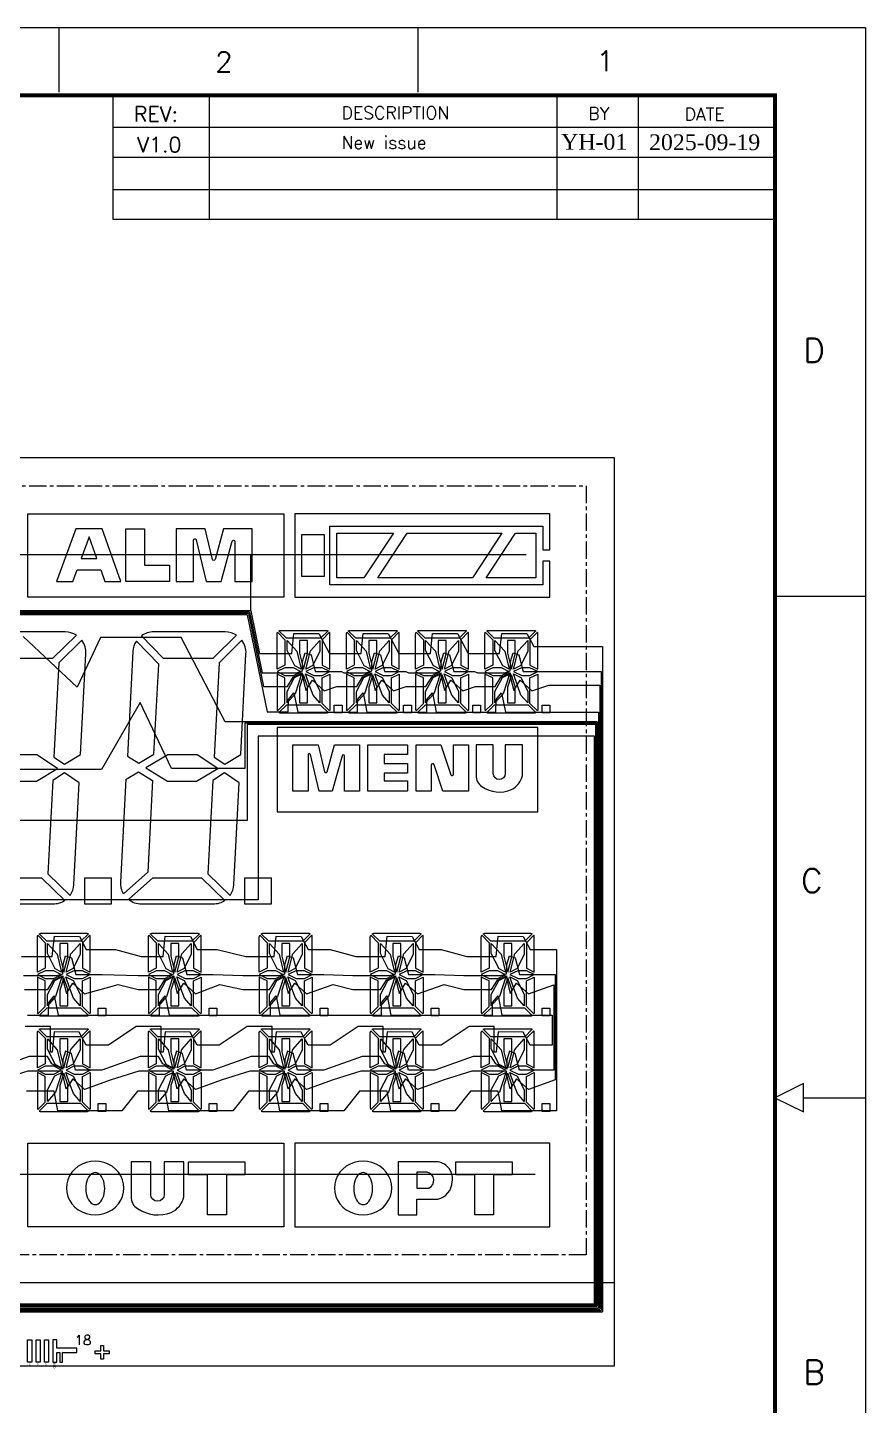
# Model space of a CAD drawing. Extents: x 105 to 1195, y -174 to 82.
# Drawn here: x 899.4 to 959.6, y -119.2 to -20.3 of the extents above; entities that cross this region are included whole.
import ezdxf
from ezdxf.enums import TextEntityAlignment as Align

# ---------------------------------------------------------------- set-up
doc = ezdxf.new("R2010")
doc.units = 0
doc.header["$MEASUREMENT"] = 0
doc.linetypes.add('AUSGEZOGEN', pattern=[0])
doc.linetypes.add('CENTER', pattern=[2, 1.25, -0.25, 0.25, -0.25])
doc.layers.get('0').update_dxf_attribs({"linetype": 'AUSGEZOGEN'})
for name, color, linetype in [('COM', 1, 'Continuous'), ('D', 4, 'Continuous'), ('DIM', 4, 'Continuous')]:
    doc.layers.add(name, color=color, linetype=linetype)
doc.styles.add('Arial', font='arial.ttf', dxfattribs={"height": 24})
doc.styles.add('ROMANS', font='romans')
doc.styles.add('SSS_Dim', font='romans.shx')

# ---------------------------------------------------------------- blocks, each defined once
blk = doc.blocks.new('0')
at = {"lineweight": 5}
for p, q in [((86, 65.2), (0, 65.2)), ((86, 65.2), (86, 0)), ((86, 6), (0, 6)), ((86, 0), (0, 0))]:
    blk.add_line(p, q, dxfattribs=at)
at = {"linetype": 'CENTER', "lineweight": 5}
blk.add_lwpolyline([(84, 63.2), (84, 8), (2, 8), (2, 63.2)], close=True, dxfattribs=at)
at = {"lineweight": 5}
for points in [[(43.924, 61.19), (62.283, 61.19), (62.283, 55.19), (43.924, 55.19)], [(63.083, 61.19), (63.083, 55.19), (81.39, 55.19), (81.39, 57.79), (80.89, 57.79), (80.89, 56.09), (65.596, 56.09), (65.596, 60.29), (80.89, 60.29), (80.89, 58.59), (81.39, 58.59), (81.39, 61.19)], [(45.976, 56.328), (47.144, 56.328), (47.446, 57.151), (49.16, 57.151), (49.452, 56.328), (50.586, 56.328), (49.246, 60.106), (47.362, 60.106)], [(47.75, 57.979), (48.867, 57.979), (48.318, 59.527)], [(50.952, 60.106), (52.297, 60.106), (52.297, 57.494), (54.079, 57.494), (54.079, 56.328), (50.952, 56.328)], [(65.196, 59.69), (65.196, 56.69), (63.583, 56.69), (63.583, 59.69)], [(70.151, 59.79), (68.043, 56.59), (66.096, 56.59), (66.096, 59.79)], [(77.931, 59.79), (75.823, 56.59), (69.043, 56.59), (71.151, 59.79)], [(80.39, 59.79), (80.39, 56.59), (76.822, 56.59), (78.93, 59.79)], [(62.524, 51.374), (62.524, 52.099), (63.225, 51.32), (63.545, 50.023), (63.085, 50.261)], [(63.422, 52.099), (63.422, 51.169), (63.704, 50.021), (63.987, 51.126), (63.987, 52.099)], [(64.203, 51.346), (64.884, 52.099), (64.884, 51.324), (64.377, 50.285), (63.866, 50.032)], [(67.498, 51.374), (67.498, 52.099), (68.199, 51.32), (68.518, 50.023), (68.059, 50.261)], [(68.395, 52.099), (68.395, 51.169), (68.678, 50.021), (68.961, 51.126), (68.961, 52.099)], [(69.176, 51.346), (69.858, 52.099), (69.858, 51.324), (69.351, 50.285), (68.84, 50.032)], [(72.471, 51.374), (72.471, 52.099), (73.172, 51.32), (73.492, 50.023), (73.032, 50.261)], [(73.368, 52.099), (73.368, 51.169), (73.651, 50.021), (73.934, 51.126), (73.934, 52.099)], [(74.15, 51.346), (74.831, 52.099), (74.831, 51.324), (74.324, 50.285), (73.813, 50.032)], [(77.445, 51.374), (77.445, 52.099), (78.146, 51.32), (78.465, 50.023), (78.006, 50.261)], [(78.342, 52.099), (78.342, 51.169), (78.625, 50.021), (78.908, 51.126), (78.908, 52.099)], [(79.123, 51.346), (79.805, 52.099), (79.805, 51.324), (79.298, 50.285), (78.787, 50.032)], [(61.804, 49.855), (62.37, 49.572), (62.986, 49.572), (63.545, 49.849), (62.987, 50.138), (62.37, 50.138)], [(63.108, 48.273), (62.524, 47.612), (62.524, 48.431), (63.064, 49.439), (63.559, 49.684)], [(63.704, 49.634), (63.422, 48.747), (63.422, 47.612), (63.987, 47.612), (63.987, 48.797)], [(63.846, 49.696), (64.384, 49.43), (64.884, 48.447), (64.884, 47.612), (64.392, 48.167), (64.132, 48.849)], [(63.865, 49.859), (64.444, 49.572), (65.039, 49.572), (65.604, 49.855), (65.039, 50.138), (64.428, 50.138)], [(66.778, 49.855), (67.344, 49.572), (67.96, 49.572), (68.518, 49.849), (67.96, 50.138), (67.344, 50.138)], [(68.082, 48.273), (67.498, 47.612), (67.498, 48.431), (68.037, 49.439), (68.532, 49.684)], [(68.678, 49.634), (68.395, 48.747), (68.395, 47.612), (68.961, 47.612), (68.961, 48.797)], [(68.819, 49.696), (69.357, 49.43), (69.858, 48.447), (69.858, 47.612), (69.365, 48.167), (69.106, 48.849)], [(68.839, 49.859), (69.418, 49.572), (70.012, 49.572), (70.578, 49.855), (70.012, 50.138), (69.402, 50.138)], [(71.751, 49.855), (72.317, 49.572), (72.933, 49.572), (73.492, 49.849), (72.934, 50.138), (72.317, 50.138)], [(73.055, 48.273), (72.471, 47.612), (72.471, 48.431), (73.011, 49.439), (73.506, 49.684)], [(73.651, 49.634), (73.368, 48.747), (73.368, 47.612), (73.934, 47.612), (73.934, 48.797)], [(73.793, 49.696), (74.33, 49.43), (74.831, 48.447), (74.831, 47.612), (74.339, 48.167), (74.079, 48.849)], [(73.812, 49.859), (74.391, 49.572), (74.986, 49.572), (75.551, 49.855), (74.986, 50.138), (74.375, 50.138)], [(76.725, 49.855), (77.29, 49.572), (77.907, 49.572), (78.465, 49.849), (77.907, 50.138), (77.29, 50.138)], [(78.029, 48.273), (77.445, 47.612), (77.445, 48.431), (77.984, 49.439), (78.479, 49.684)], [(78.625, 49.634), (78.342, 48.747), (78.342, 47.612), (78.908, 47.612), (78.908, 48.797)], [(78.766, 49.696), (79.304, 49.43), (79.805, 48.447), (79.805, 47.612), (79.312, 48.167), (79.053, 48.849)], [(78.786, 49.859), (79.365, 49.572), (79.959, 49.572), (80.525, 49.855), (79.959, 50.138), (79.348, 50.138)], [(65.904, 46.892), (65.904, 47.457), (66.47, 47.457), (66.47, 46.892)], [(70.877, 46.892), (70.877, 47.457), (71.443, 47.457), (71.443, 46.892)], [(75.851, 46.892), (75.851, 47.457), (76.417, 47.457), (76.417, 46.892)], [(80.824, 46.892), (80.824, 47.457), (81.39, 47.457), (81.39, 46.892)], [(61.804, 45.844), (61.804, 39.787), (80.525, 39.787), (80.525, 45.844)], [(71.16, 44.6), (71.16, 43.914), (69.481, 43.914), (69.481, 43.261), (71.16, 43.261), (71.16, 42.562), (69.481, 42.562), (69.481, 42.013), (71.16, 42.013), (71.16, 41.266), (68.315, 41.266), (68.315, 44.6)], [(46.053, 42.904), (44.57, 43.886), (42.458, 43.886), (40.884, 42.961), (42.443, 41.986), (44.529, 41.986)], [(57.546, 42.904), (56.063, 43.886), (53.951, 43.886), (52.377, 42.961), (53.936, 41.986), (56.022, 41.986)], [(47.998, 35.061), (49.898, 35.061), (49.898, 33.161), (47.998, 33.161)], [(59.491, 35.061), (61.391, 35.061), (61.391, 33.161), (59.491, 33.161)], [(45.316, 29.63), (45.316, 30.354), (46.018, 29.576), (46.337, 28.278), (45.877, 28.516)], [(46.214, 30.354), (46.214, 29.424), (46.497, 28.276), (46.779, 29.381), (46.779, 30.354)], [(46.995, 29.601), (47.677, 30.354), (47.677, 29.579), (47.17, 28.54), (46.659, 28.287)], [(53.283, 29.63), (53.283, 30.354), (53.985, 29.576), (54.304, 28.278), (53.844, 28.516)], [(54.181, 30.354), (54.181, 29.424), (54.464, 28.276), (54.746, 29.381), (54.746, 30.354)], [(54.962, 29.601), (55.644, 30.354), (55.644, 29.579), (55.137, 28.54), (54.626, 28.287)], [(61.25, 29.63), (61.25, 30.354), (61.952, 29.576), (62.271, 28.278), (61.811, 28.516)], [(62.148, 30.354), (62.148, 29.424), (62.431, 28.276), (62.713, 29.381), (62.713, 30.354)], [(62.929, 29.601), (63.611, 30.354), (63.611, 29.579), (63.104, 28.54), (62.593, 28.287)], [(69.218, 29.63), (69.218, 30.354), (69.919, 29.576), (70.238, 28.278), (69.778, 28.516)], [(70.115, 30.354), (70.115, 29.424), (70.398, 28.276), (70.68, 29.381), (70.68, 30.354)], [(70.896, 29.601), (71.578, 30.354), (71.578, 29.579), (71.071, 28.54), (70.56, 28.287)], [(77.185, 29.63), (77.185, 30.354), (77.886, 29.576), (78.205, 28.278), (77.745, 28.516)], [(78.082, 30.354), (78.082, 29.424), (78.365, 28.276), (78.647, 29.381), (78.647, 30.354)], [(78.863, 29.601), (79.545, 30.354), (79.545, 29.579), (79.038, 28.54), (78.527, 28.287)], [(44.597, 28.111), (45.162, 27.828), (45.778, 27.828), (46.337, 28.105), (45.779, 28.393), (45.162, 28.393)], [(45.901, 26.528), (45.316, 25.867), (45.316, 26.686), (45.856, 27.694), (46.351, 27.939)], [(46.497, 27.889), (46.214, 27.002), (46.214, 25.867), (46.779, 25.867), (46.779, 27.052)], [(46.638, 27.952), (47.176, 27.686), (47.677, 26.702), (47.677, 25.867), (47.184, 26.423), (46.925, 27.104)], [(46.657, 28.114), (47.237, 27.828), (47.831, 27.828), (48.397, 28.111), (47.831, 28.393), (47.22, 28.393)], [(52.564, 28.111), (53.129, 27.828), (53.745, 27.828), (54.304, 28.105), (53.746, 28.393), (53.129, 28.393)], [(53.868, 26.528), (53.283, 25.867), (53.283, 26.686), (53.823, 27.694), (54.318, 27.939)], [(54.464, 27.889), (54.181, 27.002), (54.181, 25.867), (54.746, 25.867), (54.746, 27.052)], [(54.605, 27.952), (55.143, 27.686), (55.644, 26.702), (55.644, 25.867), (55.151, 26.423), (54.892, 27.104)], [(54.624, 28.114), (55.204, 27.828), (55.798, 27.828), (56.364, 28.111), (55.798, 28.393), (55.187, 28.393)], [(60.531, 28.111), (61.096, 27.828), (61.712, 27.828), (62.271, 28.105), (61.713, 28.393), (61.096, 28.393)], [(61.835, 26.528), (61.25, 25.867), (61.25, 26.686), (61.79, 27.694), (62.285, 27.939)], [(62.431, 27.889), (62.148, 27.002), (62.148, 25.867), (62.713, 25.867), (62.713, 27.052)], [(62.572, 27.952), (63.11, 27.686), (63.611, 26.702), (63.611, 25.867), (63.118, 26.423), (62.859, 27.104)], [(62.591, 28.114), (63.171, 27.828), (63.765, 27.828), (64.331, 28.111), (63.765, 28.393), (63.154, 28.393)], [(68.498, 28.111), (69.063, 27.828), (69.679, 27.828), (70.238, 28.105), (69.68, 28.393), (69.063, 28.393)], [(69.802, 26.528), (69.218, 25.867), (69.218, 26.686), (69.757, 27.694), (70.252, 27.939)], [(70.398, 27.889), (70.115, 27.002), (70.115, 25.867), (70.68, 25.867), (70.68, 27.052)], [(70.539, 27.952), (71.077, 27.686), (71.578, 26.702), (71.578, 25.867), (71.085, 26.423), (70.826, 27.104)], [(70.558, 28.114), (71.138, 27.828), (71.732, 27.828), (72.298, 28.111), (71.732, 28.393), (71.121, 28.393)], [(76.465, 28.111), (77.03, 27.828), (77.646, 27.828), (78.205, 28.105), (77.647, 28.393), (77.03, 28.393)], [(77.769, 26.528), (77.185, 25.867), (77.185, 26.686), (77.724, 27.694), (78.219, 27.939)], [(78.365, 27.889), (78.082, 27.002), (78.082, 25.867), (78.647, 25.867), (78.647, 27.052)], [(78.506, 27.952), (79.044, 27.686), (79.545, 26.702), (79.545, 25.867), (79.052, 26.423), (78.793, 27.104)], [(78.525, 28.114), (79.105, 27.828), (79.699, 27.828), (80.265, 28.111), (79.699, 28.393), (79.088, 28.393)], [(48.956, 25.147), (48.956, 25.712), (49.522, 25.712), (49.522, 25.147)], [(56.923, 25.147), (56.923, 25.712), (57.489, 25.712), (57.489, 25.147)], [(64.89, 25.147), (64.89, 25.712), (65.456, 25.712), (65.456, 25.147)], [(72.857, 25.147), (72.857, 25.712), (73.423, 25.712), (73.423, 25.147)], [(80.824, 25.147), (80.824, 25.712), (81.39, 25.712), (81.39, 25.147)], [(45.316, 22.773), (45.316, 23.497), (46.018, 22.719), (46.337, 21.421), (45.877, 21.659)], [(46.214, 23.497), (46.214, 22.568), (46.497, 21.419), (46.779, 22.525), (46.779, 23.497)], [(46.995, 22.744), (47.677, 23.497), (47.677, 22.723), (47.17, 21.684), (46.659, 21.43)], [(53.283, 22.773), (53.283, 23.497), (53.985, 22.719), (54.304, 21.421), (53.844, 21.659)], [(54.181, 23.497), (54.181, 22.568), (54.464, 21.419), (54.746, 22.525), (54.746, 23.497)], [(54.962, 22.744), (55.644, 23.497), (55.644, 22.723), (55.137, 21.684), (54.626, 21.43)], [(61.25, 22.773), (61.25, 23.497), (61.952, 22.719), (62.271, 21.421), (61.811, 21.659)], [(62.148, 23.497), (62.148, 22.568), (62.431, 21.419), (62.713, 22.525), (62.713, 23.497)], [(62.929, 22.744), (63.611, 23.497), (63.611, 22.723), (63.104, 21.684), (62.593, 21.43)], [(69.218, 22.773), (69.218, 23.497), (69.919, 22.719), (70.238, 21.421), (69.778, 21.659)], [(70.115, 23.497), (70.115, 22.568), (70.398, 21.419), (70.68, 22.525), (70.68, 23.497)], [(70.896, 22.744), (71.578, 23.497), (71.578, 22.723), (71.071, 21.684), (70.56, 21.43)], [(77.185, 22.773), (77.185, 23.497), (77.886, 22.719), (78.205, 21.421), (77.745, 21.659)], [(78.082, 23.497), (78.082, 22.568), (78.365, 21.419), (78.647, 22.525), (78.647, 23.497)], [(78.863, 22.744), (79.545, 23.497), (79.545, 22.723), (79.038, 21.684), (78.527, 21.43)], [(44.597, 21.254), (45.162, 20.971), (45.778, 20.971), (46.337, 21.248), (45.779, 21.537), (45.162, 21.537)], [(45.901, 19.672), (45.316, 19.01), (45.316, 19.83), (45.856, 20.837), (46.351, 21.083)], [(46.497, 21.032), (46.214, 20.145), (46.214, 19.01), (46.779, 19.01), (46.779, 20.195)], [(46.638, 21.095), (47.176, 20.829), (47.677, 19.846), (47.677, 19.01), (47.184, 19.566), (46.925, 20.247)], [(46.657, 21.257), (47.237, 20.971), (47.831, 20.971), (48.397, 21.254), (47.831, 21.537), (47.22, 21.537)], [(52.564, 21.254), (53.129, 20.971), (53.745, 20.971), (54.304, 21.248), (53.746, 21.537), (53.129, 21.537)], [(53.868, 19.672), (53.283, 19.01), (53.283, 19.83), (53.823, 20.837), (54.318, 21.083)], [(54.464, 21.032), (54.181, 20.145), (54.181, 19.01), (54.746, 19.01), (54.746, 20.195)], [(54.605, 21.095), (55.143, 20.829), (55.644, 19.846), (55.644, 19.01), (55.151, 19.566), (54.892, 20.247)], [(54.624, 21.257), (55.204, 20.971), (55.798, 20.971), (56.364, 21.254), (55.798, 21.537), (55.187, 21.537)], [(60.531, 21.254), (61.096, 20.971), (61.712, 20.971), (62.271, 21.248), (61.713, 21.537), (61.096, 21.537)], [(61.835, 19.672), (61.25, 19.01), (61.25, 19.83), (61.79, 20.837), (62.285, 21.083)], [(62.431, 21.032), (62.148, 20.145), (62.148, 19.01), (62.713, 19.01), (62.713, 20.195)], [(62.572, 21.095), (63.11, 20.829), (63.611, 19.846), (63.611, 19.01), (63.118, 19.566), (62.859, 20.247)], [(62.591, 21.257), (63.171, 20.971), (63.765, 20.971), (64.331, 21.254), (63.765, 21.537), (63.154, 21.537)], [(68.498, 21.254), (69.063, 20.971), (69.679, 20.971), (70.238, 21.248), (69.68, 21.537), (69.063, 21.537)], [(69.802, 19.672), (69.218, 19.01), (69.218, 19.83), (69.757, 20.837), (70.252, 21.083)], [(70.398, 21.032), (70.115, 20.145), (70.115, 19.01), (70.68, 19.01), (70.68, 20.195)], [(70.539, 21.095), (71.077, 20.829), (71.578, 19.846), (71.578, 19.01), (71.085, 19.566), (70.826, 20.247)], [(70.558, 21.257), (71.138, 20.971), (71.732, 20.971), (72.298, 21.254), (71.732, 21.537), (71.121, 21.537)], [(76.465, 21.254), (77.03, 20.971), (77.646, 20.971), (78.205, 21.248), (77.647, 21.537), (77.03, 21.537)], [(77.769, 19.672), (77.185, 19.01), (77.185, 19.83), (77.724, 20.837), (78.219, 21.083)], [(78.365, 21.032), (78.082, 20.145), (78.082, 19.01), (78.647, 19.01), (78.647, 20.195)], [(78.506, 21.095), (79.044, 20.829), (79.545, 19.846), (79.545, 19.01), (79.052, 19.566), (78.793, 20.247)], [(78.525, 21.257), (79.105, 20.971), (79.699, 20.971), (80.265, 21.254), (79.699, 21.537), (79.088, 21.537)], [(48.956, 18.29), (48.956, 18.856), (49.522, 18.856), (49.522, 18.29)], [(56.923, 18.29), (56.923, 18.856), (57.489, 18.856), (57.489, 18.29)], [(64.89, 18.29), (64.89, 18.856), (65.456, 18.856), (65.456, 18.29)], [(72.857, 18.29), (72.857, 18.856), (73.423, 18.856), (73.423, 18.29)], [(80.824, 18.29), (80.824, 18.856), (81.39, 18.856), (81.39, 18.29)], [(62.283, 16.01), (62.283, 10.01), (43.924, 10.01), (43.924, 16.01)], [(63.083, 16.01), (63.083, 10.01), (81.39, 10.01), (81.39, 16.01)], [(46.688, 12.792), (46.713, 12.49), (46.788, 12.196), (46.912, 11.917), (47.081, 11.659), (47.291, 11.429), (47.537, 11.232), (47.812, 11.074), (48.111, 10.958), (48.425, 10.888), (48.747, 10.864), (49.069, 10.888), (49.384, 10.958), (49.682, 11.074), (49.958, 11.232), (50.203, 11.429), (50.413, 11.659), (50.582, 11.917), (50.706, 12.196), (50.781, 12.49), (50.807, 12.792), (50.781, 13.094), (50.706, 13.388), (50.582, 13.667), (50.413, 13.925), (50.203, 14.155), (49.958, 14.352), (49.682, 14.51), (49.384, 14.626), (49.069, 14.696), (48.747, 14.72), (48.425, 14.696), (48.111, 14.626), (47.812, 14.51), (47.537, 14.352), (47.291, 14.155), (47.081, 13.925), (46.912, 13.667), (46.788, 13.388), (46.713, 13.094)], [(48.754, 13.901), (48.649, 13.887), (48.545, 13.845), (48.447, 13.776), (48.357, 13.682), (48.276, 13.565), (48.207, 13.428), (48.152, 13.275), (48.111, 13.108), (48.086, 12.933), (48.078, 12.753), (48.086, 12.574), (48.111, 12.398), (48.152, 12.232), (48.207, 12.078), (48.276, 11.941), (48.357, 11.824), (48.447, 11.73), (48.545, 11.661), (48.649, 11.619), (48.754, 11.605), (48.86, 11.619), (48.964, 11.661), (49.062, 11.73), (49.152, 11.824), (49.233, 11.941), (49.302, 12.078), (49.357, 12.232), (49.398, 12.398), (49.423, 12.574), (49.431, 12.753), (49.423, 12.933), (49.398, 13.108), (49.357, 13.275), (49.302, 13.428), (49.233, 13.565), (49.152, 13.682), (49.062, 13.776), (48.964, 13.845), (48.86, 13.887)], [(59.496, 14.667), (59.496, 13.729), (58.166, 13.729), (58.166, 10.878), (56.822, 10.878), (56.822, 13.729), (55.457, 13.729), (55.457, 14.667)], [(65.919, 12.792), (65.944, 12.49), (66.019, 12.196), (66.143, 11.917), (66.312, 11.659), (66.522, 11.429), (66.767, 11.232), (67.043, 11.074), (67.342, 10.958), (67.656, 10.888), (67.978, 10.864), (68.3, 10.888), (68.614, 10.958), (68.913, 11.074), (69.189, 11.232), (69.434, 11.429), (69.644, 11.659), (69.813, 11.917), (69.937, 12.196), (70.012, 12.49), (70.037, 12.792), (70.012, 13.094), (69.937, 13.388), (69.813, 13.667), (69.644, 13.925), (69.434, 14.155), (69.189, 14.352), (68.913, 14.51), (68.614, 14.626), (68.3, 14.696), (67.978, 14.72), (67.656, 14.696), (67.342, 14.626), (67.043, 14.51), (66.767, 14.352), (66.522, 14.155), (66.312, 13.925), (66.143, 13.667), (66.019, 13.388), (65.944, 13.094)], [(67.985, 13.901), (67.88, 13.887), (67.776, 13.845), (67.678, 13.776), (67.588, 13.682), (67.507, 13.565), (67.438, 13.428), (67.383, 13.275), (67.342, 13.108), (67.317, 12.933), (67.309, 12.753), (67.317, 12.574), (67.342, 12.398), (67.383, 12.232), (67.438, 12.078), (67.507, 11.941), (67.588, 11.824), (67.678, 11.73), (67.776, 11.661), (67.88, 11.619), (67.985, 11.605), (68.091, 11.619), (68.194, 11.661), (68.293, 11.73), (68.383, 11.824), (68.464, 11.941), (68.533, 12.078), (68.588, 12.232), (68.629, 12.398), (68.654, 12.574), (68.662, 12.753), (68.654, 12.933), (68.629, 13.108), (68.588, 13.275), (68.533, 13.428), (68.464, 13.565), (68.383, 13.682), (68.293, 13.776), (68.194, 13.845), (68.091, 13.887)], [(78.671, 14.667), (78.671, 13.729), (77.341, 13.729), (77.341, 10.878), (75.997, 10.878), (75.997, 13.729), (74.633, 13.729), (74.633, 14.667)], [(44.2, 0.3), (43.9, 0.3), (43.9, 1.9), (44.2, 1.9)], [(44.8, 0.3), (44.5, 0.3), (44.5, 1.9), (44.8, 1.9)], [(45.4, 0.3), (45.1, 0.3), (45.1, 1.9), (45.4, 1.9)], [(46.4, 1), (47.425, 1), (47.425, 1.3), (46, 1.3), (46, 1.9), (45.7, 1.9), (45.7, 0.3), (46, 0.3), (46, 1), (46.2, 1), (46.2, 0.3), (46.4, 0.3)]]:
    blk.add_lwpolyline(points, close=True, dxfattribs=at)
for points in [[(54.573, 56.328), (55.807, 56.328), (55.807, 59.296, -0.890262), (56.004, 59.319), (56.711, 56.328), (57.78, 56.328), (58.577, 59.216, -0.873715), (58.773, 59.19), (58.773, 56.328), (60.007, 56.328), (60.007, 60.106), (57.958, 60.106), (57.353, 57.911, -0.776285), (57.159, 57.915), (56.641, 60.106), (54.573, 60.106)], [(40.578, 52.429), (42.142, 50.811), (45.715, 50.811), (47.4, 52.469, 0.145208), (46.582, 52.711), (41.454, 52.711, 0.157295)], [(52.071, 52.429), (53.635, 50.811), (57.208, 50.811), (58.893, 52.469, 0.145208), (58.075, 52.711), (52.947, 52.711, 0.157295)], [(61.804, 52.562, -0.120758), (61.834, 52.681), (62.37, 52.144), (62.37, 50.311), (61.804, 50.028)], [(62.479, 52.253), (61.943, 52.79, -0.120758), (62.062, 52.819), (65.347, 52.819, -0.120758), (65.466, 52.79), (64.93, 52.253)], [(65.575, 52.681), (65.039, 52.144), (65.039, 50.311), (65.604, 50.028), (65.604, 52.562, 0.120758)], [(66.778, 52.562, -0.120758), (66.807, 52.681), (67.344, 52.144), (67.344, 50.311), (66.778, 50.028)], [(67.453, 52.253), (66.916, 52.79, -0.120758), (67.035, 52.819), (70.321, 52.819, -0.120758), (70.44, 52.79), (69.903, 52.253)], [(70.549, 52.681), (70.012, 52.144), (70.012, 50.311), (70.578, 50.028), (70.578, 52.562, 0.120758)], [(71.751, 52.562, -0.120758), (71.78, 52.681), (72.317, 52.144), (72.317, 50.311), (71.751, 50.028)], [(72.426, 52.253), (71.89, 52.79, -0.120758), (72.008, 52.819), (75.294, 52.819, -0.120758), (75.413, 52.79), (74.877, 52.253)], [(75.522, 52.681), (74.986, 52.144), (74.986, 50.311), (75.551, 50.028), (75.551, 52.562, 0.120758)], [(76.725, 52.562, -0.120758), (76.754, 52.681), (77.29, 52.144), (77.29, 50.311), (76.725, 50.028)], [(77.4, 52.253), (76.863, 52.79, -0.120758), (76.982, 52.819), (80.268, 52.819, -0.120758), (80.387, 52.79), (79.85, 52.253)], [(80.496, 52.681), (79.959, 52.144), (79.959, 50.311), (80.525, 50.028), (80.525, 52.562, 0.120758)], [(47.787, 52.105), (46.144, 50.49), (45.789, 43.715), (46.555, 43.207), (47.701, 43.898), (48.08, 51.133, 0.174458)], [(51.449, 51.29), (51.056, 43.786), (51.87, 43.278), (52.966, 43.922), (53.305, 50.391), (51.702, 52.047, 0.135566)], [(59.28, 52.105), (57.637, 50.49), (57.282, 43.715), (58.048, 43.207), (59.194, 43.898), (59.573, 51.133, 0.174458)], [(61.834, 47.03), (62.37, 47.566), (62.37, 49.4), (61.804, 49.683), (61.804, 47.149, 0.120758)], [(65.604, 47.149, -0.120758), (65.575, 47.03), (65.039, 47.566), (65.039, 49.4), (65.604, 49.683)], [(66.807, 47.03), (67.344, 47.566), (67.344, 49.4), (66.778, 49.683), (66.778, 47.149, 0.120758)], [(70.578, 47.149, -0.120758), (70.549, 47.03), (70.012, 47.566), (70.012, 49.4), (70.578, 49.683)], [(71.78, 47.03), (72.317, 47.566), (72.317, 49.4), (71.751, 49.683), (71.751, 47.149, 0.120758)], [(75.551, 47.149, -0.120758), (75.522, 47.03), (74.986, 47.566), (74.986, 49.4), (75.551, 49.683)], [(76.754, 47.03), (77.29, 47.566), (77.29, 49.4), (76.725, 49.683), (76.725, 47.149, 0.120758)], [(80.525, 47.149, -0.120758), (80.496, 47.03), (79.959, 47.566), (79.959, 49.4), (80.525, 49.683)], [(64.93, 47.457), (62.479, 47.457), (61.943, 46.921, 0.120758), (62.062, 46.892), (65.347, 46.892, 0.120758), (65.466, 46.921)], [(69.903, 47.457), (67.453, 47.457), (66.916, 46.921, 0.120758), (67.035, 46.892), (70.321, 46.892, 0.120758), (70.44, 46.921)], [(74.877, 47.457), (72.426, 47.457), (71.89, 46.921, 0.120758), (72.008, 46.892), (75.294, 46.892, 0.120758), (75.413, 46.921)], [(79.85, 47.457), (77.4, 47.457), (76.863, 46.921, 0.120758), (76.982, 46.892), (80.268, 46.892, 0.120758), (80.387, 46.921)], [(64.029, 41.276), (62.943, 41.276), (62.943, 44.6), (64.763, 44.6), (65.218, 42.672, 0.776285), (65.389, 42.669), (65.922, 44.6), (67.724, 44.6), (67.724, 41.276), (66.638, 41.276), (66.638, 43.793, 0.873715), (66.466, 43.817), (65.765, 41.276), (64.824, 41.276), (64.203, 43.908, 0.890262), (64.029, 43.887)], [(73.56, 44.6), (74.278, 42.458, 0.850037), (74.472, 42.49), (74.472, 44.6), (75.558, 44.6), (75.558, 41.276), (73.707, 41.276), (73.071, 43.173, 0.850037), (72.876, 43.142), (72.876, 41.276), (71.79, 41.276), (71.79, 44.6)], [(78.187, 42.545, -1), (77.327, 42.545), (77.327, 44.6), (76.097, 44.6), (76.097, 42.398, 0.249813), (76.499, 41.611, 0.258296), (78.628, 41.385, 0.220287), (79.417, 42.398), (79.417, 44.6), (78.187, 44.6)], [(45.702, 42.049), (45.351, 35.354), (46.941, 33.797, 0.141357), (47.213, 34.583), (47.596, 41.883), (46.536, 42.585)], [(50.97, 42.134), (51.861, 42.658), (52.867, 42.03), (52.522, 35.451), (50.788, 33.9, -0.147229), (50.582, 34.74)], [(57.195, 42.049), (56.844, 35.354), (58.434, 33.797, 0.141357), (58.706, 34.583), (59.089, 41.883), (58.029, 42.585)], [(39.64, 33.498), (41.388, 35.061), (44.893, 35.061), (46.564, 33.425, -0.151515), (45.715, 33.161), (40.587, 33.161, -0.172473)], [(51.133, 33.498), (52.881, 35.061), (56.386, 35.061), (58.057, 33.425, -0.151515), (57.208, 33.161), (52.08, 33.161, -0.172473)], [(44.597, 30.817, -0.120758), (44.626, 30.936), (45.162, 30.4), (45.162, 28.566), (44.597, 28.283)], [(45.271, 30.509), (44.735, 31.045, -0.120758), (44.854, 31.074), (48.139, 31.074, -0.120758), (48.258, 31.045), (47.722, 30.509)], [(48.367, 30.936), (47.831, 30.4), (47.831, 28.566), (48.397, 28.283), (48.397, 30.817, 0.120758)], [(52.564, 30.817, -0.120758), (52.593, 30.936), (53.129, 30.4), (53.129, 28.566), (52.564, 28.283)], [(53.238, 30.509), (52.702, 31.045, -0.120758), (52.821, 31.074), (56.106, 31.074, -0.120758), (56.225, 31.045), (55.689, 30.509)], [(56.334, 30.936), (55.798, 30.4), (55.798, 28.566), (56.364, 28.283), (56.364, 30.817, 0.120758)], [(60.531, 30.817, -0.120758), (60.56, 30.936), (61.096, 30.4), (61.096, 28.566), (60.531, 28.283)], [(61.205, 30.509), (60.669, 31.045, -0.120758), (60.788, 31.074), (64.073, 31.074, -0.120758), (64.192, 31.045), (63.656, 30.509)], [(64.301, 30.936), (63.765, 30.4), (63.765, 28.566), (64.331, 28.283), (64.331, 30.817, 0.120758)], [(68.498, 30.817, -0.120758), (68.527, 30.936), (69.063, 30.4), (69.063, 28.566), (68.498, 28.283)], [(69.172, 30.509), (68.636, 31.045, -0.120758), (68.755, 31.074), (72.04, 31.074, -0.120758), (72.159, 31.045), (71.623, 30.509)], [(72.268, 30.936), (71.732, 30.4), (71.732, 28.566), (72.298, 28.283), (72.298, 30.817, 0.120758)], [(76.465, 30.817, -0.120758), (76.494, 30.936), (77.03, 30.4), (77.03, 28.566), (76.465, 28.283)], [(77.139, 30.509), (76.603, 31.045, -0.120758), (76.722, 31.074), (80.007, 31.074, -0.120758), (80.126, 31.045), (79.59, 30.509)], [(80.235, 30.936), (79.699, 30.4), (79.699, 28.566), (80.265, 28.283), (80.265, 30.817, 0.120758)], [(44.626, 25.285), (45.162, 25.822), (45.162, 27.655), (44.597, 27.938), (44.597, 25.404, 0.120758)], [(48.397, 25.404, -0.120758), (48.367, 25.285), (47.831, 25.822), (47.831, 27.655), (48.397, 27.938)], [(52.593, 25.285), (53.129, 25.822), (53.129, 27.655), (52.564, 27.938), (52.564, 25.404, 0.120758)], [(56.364, 25.404, -0.120758), (56.334, 25.285), (55.798, 25.822), (55.798, 27.655), (56.364, 27.938)], [(60.56, 25.285), (61.096, 25.822), (61.096, 27.655), (60.531, 27.938), (60.531, 25.404, 0.120758)], [(64.331, 25.404, -0.120758), (64.301, 25.285), (63.765, 25.822), (63.765, 27.655), (64.331, 27.938)], [(68.527, 25.285), (69.063, 25.822), (69.063, 27.655), (68.498, 27.938), (68.498, 25.404, 0.120758)], [(72.298, 25.404, -0.120758), (72.268, 25.285), (71.732, 25.822), (71.732, 27.655), (72.298, 27.938)], [(76.494, 25.285), (77.03, 25.822), (77.03, 27.655), (76.465, 27.938), (76.465, 25.404, 0.120758)], [(80.265, 25.404, -0.120758), (80.235, 25.285), (79.699, 25.822), (79.699, 27.655), (80.265, 27.938)], [(47.722, 25.712), (45.271, 25.712), (44.735, 25.176, 0.120758), (44.854, 25.147), (48.139, 25.147, 0.120758), (48.258, 25.176)], [(55.689, 25.712), (53.238, 25.712), (52.702, 25.176, 0.120758), (52.821, 25.147), (56.106, 25.147, 0.120758), (56.225, 25.176)], [(63.656, 25.712), (61.205, 25.712), (60.669, 25.176, 0.120758), (60.788, 25.147), (64.073, 25.147, 0.120758), (64.192, 25.176)], [(71.623, 25.712), (69.172, 25.712), (68.636, 25.176, 0.120758), (68.755, 25.147), (72.04, 25.147, 0.120758), (72.159, 25.176)], [(79.59, 25.712), (77.139, 25.712), (76.603, 25.176, 0.120758), (76.722, 25.147), (80.007, 25.147, 0.120758), (80.126, 25.176)], [(44.597, 23.96, -0.120758), (44.626, 24.079), (45.162, 23.543), (45.162, 21.709), (44.597, 21.426)], [(45.271, 23.652), (44.735, 24.188, -0.120758), (44.854, 24.217), (48.139, 24.217, -0.120758), (48.258, 24.188), (47.722, 23.652)], [(48.367, 24.079), (47.831, 23.543), (47.831, 21.709), (48.397, 21.426), (48.397, 23.96, 0.120758)], [(52.564, 23.96, -0.120758), (52.593, 24.079), (53.129, 23.543), (53.129, 21.709), (52.564, 21.426)], [(53.238, 23.652), (52.702, 24.188, -0.120758), (52.821, 24.217), (56.106, 24.217, -0.120758), (56.225, 24.188), (55.689, 23.652)], [(56.334, 24.079), (55.798, 23.543), (55.798, 21.709), (56.364, 21.426), (56.364, 23.96, 0.120758)], [(60.531, 23.96, -0.120758), (60.56, 24.079), (61.096, 23.543), (61.096, 21.709), (60.531, 21.426)], [(61.205, 23.652), (60.669, 24.188, -0.120758), (60.788, 24.217), (64.073, 24.217, -0.120758), (64.192, 24.188), (63.656, 23.652)], [(64.301, 24.079), (63.765, 23.543), (63.765, 21.709), (64.331, 21.426), (64.331, 23.96, 0.120758)], [(68.498, 23.96, -0.120758), (68.527, 24.079), (69.063, 23.543), (69.063, 21.709), (68.498, 21.426)], [(69.172, 23.652), (68.636, 24.188, -0.120758), (68.755, 24.217), (72.04, 24.217, -0.120758), (72.159, 24.188), (71.623, 23.652)], [(72.268, 24.079), (71.732, 23.543), (71.732, 21.709), (72.298, 21.426), (72.298, 23.96, 0.120758)], [(76.465, 23.96, -0.120758), (76.494, 24.079), (77.03, 23.543), (77.03, 21.709), (76.465, 21.426)], [(77.139, 23.652), (76.603, 24.188, -0.120758), (76.722, 24.217), (80.007, 24.217, -0.120758), (80.126, 24.188), (79.59, 23.652)], [(80.235, 24.079), (79.699, 23.543), (79.699, 21.709), (80.265, 21.426), (80.265, 23.96, 0.120758)], [(44.626, 18.428), (45.162, 18.965), (45.162, 20.798), (44.597, 21.081), (44.597, 18.547, 0.120758)], [(48.397, 18.547, -0.120758), (48.367, 18.428), (47.831, 18.965), (47.831, 20.798), (48.397, 21.081)], [(52.593, 18.428), (53.129, 18.965), (53.129, 20.798), (52.564, 21.081), (52.564, 18.547, 0.120758)], [(56.364, 18.547, -0.120758), (56.334, 18.428), (55.798, 18.965), (55.798, 20.798), (56.364, 21.081)], [(60.56, 18.428), (61.096, 18.965), (61.096, 20.798), (60.531, 21.081), (60.531, 18.547, 0.120758)], [(64.331, 18.547, -0.120758), (64.301, 18.428), (63.765, 18.965), (63.765, 20.798), (64.331, 21.081)], [(68.527, 18.428), (69.063, 18.965), (69.063, 20.798), (68.498, 21.081), (68.498, 18.547, 0.120758)], [(72.298, 18.547, -0.120758), (72.268, 18.428), (71.732, 18.965), (71.732, 20.798), (72.298, 21.081)], [(76.494, 18.428), (77.03, 18.965), (77.03, 20.798), (76.465, 21.081), (76.465, 18.547, 0.120758)], [(80.265, 18.547, -0.120758), (80.235, 18.428), (79.699, 18.965), (79.699, 20.798), (80.265, 21.081)], [(47.722, 18.856), (45.271, 18.856), (44.735, 18.319, 0.120758), (44.854, 18.29), (48.139, 18.29, 0.120758), (48.258, 18.319)], [(55.689, 18.856), (53.238, 18.856), (52.702, 18.319, 0.120758), (52.821, 18.29), (56.106, 18.29, 0.120758), (56.225, 18.319)], [(63.656, 18.856), (61.205, 18.856), (60.669, 18.319, 0.120758), (60.788, 18.29), (64.073, 18.29, 0.120758), (64.192, 18.319)], [(71.623, 18.856), (69.172, 18.856), (68.636, 18.319, 0.120758), (68.755, 18.29), (72.04, 18.29, 0.120758), (72.159, 18.319)], [(79.59, 18.856), (77.139, 18.856), (76.603, 18.319, 0.120758), (76.722, 18.29), (80.007, 18.29, 0.120758), (80.126, 18.319)], [(53.709, 12.331, -1), (52.731, 12.331), (52.731, 14.667), (51.333, 14.667), (51.333, 12.164, 0.285413), (51.79, 11.321, 0.25063), (54.21, 11.044, 0.237357), (55.106, 12.164), (55.106, 14.667), (53.709, 14.667)], [(70.489, 14.667), (70.489, 10.878), (71.826, 10.878), (71.826, 12.001), (73.349, 12.001, 0.344303), (74.374, 13.233, 0.421756), (73.363, 14.667)], [(71.826, 12.79), (72.701, 12.79, 0.732266), (72.579, 13.926), (71.826, 13.926)]]:
    blk.add_lwpolyline(points, format="xyb", close=True, dxfattribs=at)
at = {"lineweight": 5, "ltscale": 16.714716}
blk.add_lwpolyline([(49.35, 0.9), (49.35, 0.5), (49.15, 0.5), (49.15, 0.9), (48.75, 0.9), (48.75, 1.1), (49.15, 1.1), (49.15, 1.5), (49.35, 1.5), (49.35, 1.1), (49.75, 1.1), (49.75, 0.9)], close=True, dxfattribs=at)
at = {"lineweight": 5, "style": 'SSS_Dim'}
blk.add_text('18', height=0.6961, dxfattribs=at).set_placement((47.877, 1.878), align=Align.MIDDLE)

msp = doc.modelspace()

# ---------------------------------------------------------------- linework, layer by layer
at = {"layer": 'COM', "color": 6, "lineweight": 5}
for p, q in [((935.242, -58.12), (862.105, -58.12)), ((915.464, -62.144), (915.464, -58.12)), ((915.464, -62.144), (859.236, -62.144)), ((915.464, -62.144), (916.097, -65.22)), ((918.415, -65.22), (918.563, -63.763)), ((918.563, -63.763), (920.364, -63.78)), ((920.364, -63.78), (921.123, -65.22)), ((923.388, -65.22), (923.536, -63.763)), ((923.536, -63.763), (925.338, -63.78)), ((925.338, -63.78), (926.097, -65.22)), ((928.362, -65.22), (928.51, -63.763)), ((928.51, -63.763), (930.311, -63.78)), ((930.311, -63.78), (931.07, -65.22)), ((933.335, -65.22), (933.483, -63.763)), ((933.483, -63.763), (935.285, -63.78)), ((935.285, -63.78), (935.779, -64.718)), ((916.097, -65.22), (918.415, -65.22)), ((921.123, -65.22), (923.388, -65.22)), ((926.097, -65.22), (928.362, -65.22)), ((931.07, -65.22), (933.335, -65.22)), ((935.779, -64.718), (940.73, -64.718)), ((940.73, -64.718), (940.73, -112.46)), ((940.15, -71.135), (916.006, -71.135)), ((916.006, -71.135), (916.006, -82.877)), ((940.15, -111.88), (940.15, -71.135)), ((916.006, -82.877), (860.383, -82.877)), ((901.221, -86.965), (901.369, -85.508)), ((901.369, -85.508), (903.17, -85.525)), ((903.17, -85.525), (903.664, -86.462)), ((909.183, -86.965), (909.331, -85.508)), ((909.331, -85.508), (911.132, -85.525)), ((911.132, -85.525), (911.627, -86.462)), ((917.141, -86.965), (917.289, -85.508)), ((917.289, -85.508), (919.09, -85.525)), ((919.09, -85.525), (919.584, -86.462)), ((925.108, -86.965), (925.256, -85.508)), ((925.256, -85.508), (927.057, -85.525)), ((927.057, -85.525), (927.552, -86.462)), ((933.075, -86.965), (933.223, -85.508)), ((933.223, -85.508), (935.024, -85.525)), ((935.024, -85.525), (935.519, -86.462)), ((899.017, -86.965), (901.221, -86.965)), ((903.664, -86.462), (905.752, -86.462)), ((905.752, -86.462), (907.591, -86.965)), ((907.591, -86.965), (909.183, -86.965)), ((911.627, -86.462), (913.059, -86.462)), ((913.059, -86.462), (915.11, -86.965)), ((915.11, -86.965), (917.141, -86.965)), ((919.584, -86.462), (921.179, -86.462)), ((921.179, -86.462), (923.018, -86.965)), ((923.018, -86.965), (925.108, -86.965)), ((927.552, -86.462), (929.147, -86.462)), ((929.147, -86.462), (930.985, -86.965)), ((930.985, -86.965), (933.075, -86.965)), ((935.519, -86.462), (937.414, -86.462)), ((937.414, -86.462), (937.414, -98.026)), ((901.35, -96.63), (899.364, -96.63)), ((901.629, -98.026), (901.35, -96.63)), ((907.331, -96.63), (906.225, -98.026)), ((909.317, -96.63), (907.331, -96.63)), ((909.596, -98.026), (909.317, -96.63)), ((915.298, -96.63), (914.192, -98.026)), ((917.284, -96.63), (915.298, -96.63)), ((917.563, -98.026), (917.284, -96.63)), ((923.265, -96.63), (922.159, -98.026)), ((925.251, -96.63), (923.265, -96.63)), ((925.53, -98.026), (925.251, -96.63)), ((931.232, -96.63), (930.126, -98.026)), ((933.218, -96.63), (931.232, -96.63)), ((933.497, -98.026), (933.218, -96.63)), ((906.225, -98.026), (901.629, -98.026)), ((914.192, -98.026), (909.596, -98.026)), ((922.159, -98.026), (917.563, -98.026)), ((930.126, -98.026), (925.53, -98.026)), ((937.414, -98.026), (933.497, -98.026)), ((895.076, -102.586), (935.896, -102.586)), ((896.712, -111.88), (940.15, -111.88)), ((898.285, -112.46), (940.73, -112.46))]:
    msp.add_line(p, q, dxfattribs=at)
at = {"layer": 'COM', "color": 5, "lineweight": 5}
for p, q in [((915.383, -62.244), (859.336, -62.244)), ((915.383, -62.244), (916.276, -66.585)), ((919.191, -65.779), (919.375, -65.156)), ((919.375, -65.156), (919.798, -65.304)), ((924.165, -65.779), (924.348, -65.156)), ((924.348, -65.156), (924.771, -65.304)), ((929.138, -65.779), (929.322, -65.156)), ((929.322, -65.156), (929.745, -65.304)), ((934.112, -65.779), (934.295, -65.156)), ((934.295, -65.156), (934.718, -65.304)), ((919.177, -66.448), (919.191, -65.779)), ((919.798, -65.304), (920.103, -66.508)), ((924.15, -66.448), (924.165, -65.779)), ((924.771, -65.304), (925.076, -66.508)), ((929.124, -66.448), (929.138, -65.779)), ((929.745, -65.304), (930.05, -66.508)), ((934.097, -66.448), (934.112, -65.779)), ((934.718, -65.304), (935.023, -66.508)), ((916.276, -66.585), (918.757, -66.585)), ((918.757, -66.585), (919.177, -66.448)), ((920.103, -66.508), (921.992, -66.508)), ((921.992, -66.508), (922.156, -66.585)), ((922.156, -66.585), (923.731, -66.585)), ((923.731, -66.585), (924.15, -66.448)), ((925.076, -66.508), (926.592, -66.508)), ((926.592, -66.508), (926.794, -66.585)), ((926.794, -66.585), (928.704, -66.585)), ((928.704, -66.585), (929.124, -66.448)), ((930.05, -66.508), (931.533, -66.508)), ((931.533, -66.508), (931.74, -66.585)), ((931.74, -66.585), (933.678, -66.585)), ((933.678, -66.585), (934.097, -66.448)), ((935.023, -66.508), (940.63, -66.508)), ((940.63, -66.508), (940.63, -112.36)), ((940.21, -70.307), (915.211, -70.307)), ((915.211, -70.307), (915.211, -77.199)), ((940.21, -70.307), (940.21, -111.94)), ((915.211, -77.199), (859.836, -77.199)), ((901.998, -87.524), (902.181, -86.9)), ((902.181, -86.9), (902.604, -87.049)), ((909.96, -87.524), (910.143, -86.9)), ((910.143, -86.9), (910.566, -87.049)), ((917.918, -87.524), (918.101, -86.9)), ((918.101, -86.9), (918.524, -87.049)), ((925.885, -87.524), (926.068, -86.9)), ((926.068, -86.9), (926.491, -87.049)), ((933.852, -87.524), (934.035, -86.9)), ((934.035, -86.9), (934.458, -87.049)), ((901.983, -88.192), (901.998, -87.524)), ((902.604, -87.049), (902.909, -88.253)), ((909.945, -88.192), (909.96, -87.524)), ((910.566, -87.049), (910.871, -88.253)), ((917.903, -88.192), (917.918, -87.524)), ((918.524, -87.049), (918.829, -88.253)), ((925.87, -88.192), (925.885, -87.524)), ((926.491, -87.049), (926.796, -88.253)), ((933.837, -88.192), (933.852, -87.524)), ((934.458, -87.049), (934.763, -88.253)), ((899.152, -88.33), (901.563, -88.33)), ((901.563, -88.33), (901.983, -88.192)), ((902.909, -88.253), (904.798, -88.253)), ((904.798, -88.253), (907.378, -88.33)), ((907.378, -88.33), (909.525, -88.33)), ((909.525, -88.33), (909.945, -88.192)), ((910.871, -88.253), (912.76, -88.253)), ((912.76, -88.253), (914.898, -88.33)), ((914.898, -88.33), (917.483, -88.33)), ((917.483, -88.33), (917.903, -88.192)), ((918.829, -88.253), (920.718, -88.253)), ((920.718, -88.253), (922.805, -88.33)), ((922.805, -88.33), (925.45, -88.33)), ((925.45, -88.33), (925.87, -88.192)), ((926.796, -88.253), (928.685, -88.253)), ((928.685, -88.253), (930.772, -88.33)), ((930.772, -88.33), (933.417, -88.33)), ((933.417, -88.33), (933.837, -88.192)), ((934.763, -88.253), (937.314, -88.253)), ((937.314, -88.253), (937.314, -95.819)), ((899.464, -95.187), (897.478, -95.819)), ((901.963, -95.187), (899.464, -95.187)), ((901.973, -95.452), (901.963, -95.187)), ((902.218, -96.465), (901.973, -95.452)), ((902.687, -95.729), (902.218, -96.465)), ((903.528, -96.502), (902.687, -95.729)), ((905.445, -95.819), (903.528, -96.502)), ((907.431, -95.187), (905.445, -95.819)), ((909.93, -95.187), (907.431, -95.187)), ((909.94, -95.452), (909.93, -95.187)), ((910.185, -96.465), (909.94, -95.452)), ((910.654, -95.729), (910.185, -96.465)), ((911.495, -96.502), (910.654, -95.729)), ((913.412, -95.819), (911.495, -96.502)), ((915.398, -95.187), (913.412, -95.819)), ((917.897, -95.187), (915.398, -95.187)), ((917.907, -95.452), (917.897, -95.187)), ((918.152, -96.465), (917.907, -95.452)), ((918.621, -95.729), (918.152, -96.465)), ((919.462, -96.502), (918.621, -95.729)), ((921.379, -95.819), (919.462, -96.502)), ((923.365, -95.187), (921.379, -95.819)), ((925.864, -95.187), (923.365, -95.187)), ((925.874, -95.452), (925.864, -95.187)), ((926.119, -96.465), (925.874, -95.452)), ((926.588, -95.729), (926.119, -96.465)), ((927.429, -96.502), (926.588, -95.729)), ((929.347, -95.819), (927.429, -96.502)), ((931.332, -95.187), (929.347, -95.819)), ((933.831, -95.187), (931.332, -95.187)), ((933.841, -95.452), (933.831, -95.187)), ((934.086, -96.465), (933.841, -95.452)), ((934.555, -95.729), (934.086, -96.465)), ((935.396, -96.502), (934.555, -95.729)), ((937.314, -95.819), (935.396, -96.502)), ((896.742, -111.94), (940.21, -111.94)), ((898.25, -112.36), (940.63, -112.36))]:
    msp.add_line(p, q, dxfattribs=at)
at = {"layer": 'COM', "color": 1, "lineweight": 5}
for p, q in [((915.301, -62.344), (859.436, -62.344)), ((915.301, -62.344), (916.377, -67.575)), ((918.099, -67.575), (918.512, -66.912)), ((918.512, -66.912), (919.171, -66.588)), ((919.171, -66.588), (919.181, -66.85)), ((919.181, -66.85), (919.426, -67.863)), ((919.426, -67.863), (919.895, -67.127)), ((919.895, -67.127), (920.736, -67.9)), ((923.072, -67.575), (923.485, -66.912)), ((923.485, -66.912), (924.144, -66.588)), ((924.144, -66.588), (924.154, -66.85)), ((924.154, -66.85), (924.399, -67.863)), ((924.399, -67.863), (924.868, -67.127)), ((924.868, -67.127), (925.71, -67.9)), ((928.046, -67.575), (928.459, -66.912)), ((928.459, -66.912), (929.118, -66.588)), ((929.118, -66.588), (929.128, -66.85)), ((929.128, -66.85), (929.373, -67.863)), ((929.373, -67.863), (929.842, -67.127)), ((929.842, -67.127), (930.683, -67.9)), ((933.019, -67.575), (933.432, -66.912)), ((933.432, -66.912), (934.091, -66.588)), ((934.091, -66.588), (934.101, -66.85)), ((934.101, -66.85), (934.346, -67.863)), ((934.346, -67.863), (934.815, -67.127)), ((934.815, -67.127), (935.656, -67.9)), ((916.377, -67.575), (918.099, -67.575)), ((920.736, -67.9), (921.65, -67.575)), ((921.65, -67.575), (923.072, -67.575)), ((925.71, -67.9), (926.624, -67.575)), ((926.624, -67.575), (928.046, -67.575)), ((930.683, -67.9), (931.597, -67.575)), ((931.597, -67.575), (933.019, -67.575)), ((935.656, -67.9), (936.862, -67.471)), ((936.862, -67.471), (940.53, -67.471)), ((940.53, -67.471), (940.53, -112.26)), ((907.522, -68.715), (904.759, -73.53)), ((909.778, -73.46), (907.522, -68.715)), ((915.211, -70.207), (915.034, -70.207)), ((915.034, -70.207), (915.034, -73.46)), ((940.27, -70.207), (915.211, -70.207)), ((940.27, -70.207), (940.27, -112)), ((904.759, -73.53), (898.594, -73.53)), ((915.034, -73.46), (909.778, -73.46)), ((900.905, -89.32), (901.318, -88.657)), ((901.318, -88.657), (901.977, -88.333)), ((901.977, -88.333), (901.987, -88.595)), ((901.987, -88.595), (902.232, -89.608)), ((902.232, -89.608), (902.701, -88.872)), ((902.701, -88.872), (903.542, -89.645)), ((903.542, -89.645), (905.952, -88.962)), ((905.952, -88.962), (907.378, -89.32)), ((908.867, -89.32), (909.28, -88.657)), ((909.28, -88.657), (909.939, -88.333)), ((909.939, -88.333), (909.949, -88.595)), ((909.949, -88.595), (910.194, -89.608)), ((910.194, -89.608), (910.663, -88.872)), ((910.663, -88.872), (911.504, -89.645)), ((911.504, -89.645), (913.259, -88.962)), ((913.259, -88.962), (914.898, -89.32)), ((916.825, -89.32), (917.238, -88.657)), ((917.238, -88.657), (917.897, -88.333)), ((917.897, -88.333), (917.907, -88.595)), ((917.907, -88.595), (918.152, -89.608)), ((918.152, -89.608), (918.621, -88.872)), ((918.621, -88.872), (919.462, -89.645)), ((919.462, -89.645), (921.379, -88.962)), ((921.379, -88.962), (922.805, -89.32)), ((924.792, -89.32), (925.205, -88.657)), ((925.205, -88.657), (925.864, -88.333)), ((925.864, -88.333), (925.874, -88.595)), ((925.874, -88.595), (926.119, -89.608)), ((926.119, -89.608), (926.588, -88.872)), ((926.588, -88.872), (927.429, -89.645)), ((927.429, -89.645), (929.347, -88.962)), ((929.347, -88.962), (930.772, -89.32)), ((932.759, -89.32), (933.172, -88.657)), ((933.172, -88.657), (933.831, -88.333)), ((933.831, -88.333), (933.841, -88.595)), ((933.841, -88.595), (934.086, -89.608)), ((934.086, -89.608), (934.555, -88.872)), ((934.555, -88.872), (935.396, -89.645)), ((935.396, -89.645), (937.214, -88.998)), ((937.214, -88.998), (937.214, -95.11)), ((899.221, -89.32), (900.905, -89.32)), ((907.378, -89.32), (908.867, -89.32)), ((914.898, -89.32), (916.825, -89.32)), ((922.805, -89.32), (924.792, -89.32)), ((930.772, -89.32), (932.759, -89.32)), ((902.167, -93.757), (901.984, -94.381)), ((902.59, -93.906), (902.167, -93.757)), ((902.895, -95.11), (902.59, -93.906)), ((910.134, -93.757), (909.951, -94.381)), ((910.557, -93.906), (910.134, -93.757)), ((910.862, -95.11), (910.557, -93.906)), ((918.101, -93.757), (917.918, -94.381)), ((918.524, -93.906), (918.101, -93.757)), ((918.829, -95.11), (918.524, -93.906)), ((926.068, -93.757), (925.885, -94.381)), ((926.491, -93.906), (926.068, -93.757)), ((926.796, -95.11), (926.491, -93.906)), ((934.035, -93.757), (933.852, -94.381)), ((934.458, -93.906), (934.035, -93.757)), ((934.763, -95.11), (934.458, -93.906)), ((899.564, -94.138), (896.817, -95.11)), ((900.867, -94.138), (899.564, -94.138)), ((901.193, -94.662), (900.867, -94.138)), ((901.984, -95.04), (901.193, -94.662)), ((901.984, -94.381), (901.984, -95.04)), ((907.531, -94.138), (904.784, -95.11)), ((908.834, -94.138), (907.531, -94.138)), ((909.16, -94.662), (908.834, -94.138)), ((909.951, -95.04), (909.16, -94.662)), ((909.951, -94.381), (909.951, -95.04)), ((915.498, -94.138), (912.751, -95.11)), ((916.801, -94.138), (915.498, -94.138)), ((917.127, -94.662), (916.801, -94.138)), ((917.918, -95.04), (917.127, -94.662)), ((917.918, -94.381), (917.918, -95.04)), ((923.465, -94.138), (920.718, -95.11)), ((924.768, -94.138), (923.465, -94.138)), ((925.094, -94.662), (924.768, -94.138)), ((925.885, -95.04), (925.094, -94.662)), ((925.885, -94.381), (925.885, -95.04)), ((931.432, -94.138), (928.685, -95.11)), ((932.735, -94.138), (931.432, -94.138)), ((933.061, -94.662), (932.735, -94.138)), ((933.852, -95.04), (933.061, -94.662)), ((933.852, -94.381), (933.852, -95.04)), ((904.784, -95.11), (902.895, -95.11)), ((912.751, -95.11), (910.862, -95.11)), ((920.718, -95.11), (918.829, -95.11)), ((928.685, -95.11), (926.796, -95.11)), ((937.214, -95.11), (934.763, -95.11)), ((896.772, -112), (940.27, -112)), ((898.216, -112.26), (940.53, -112.26))]:
    msp.add_line(p, q, dxfattribs=at)
at = {"layer": 'COM', "color": 2, "lineweight": 5}
for p, q in [((915.22, -62.444), (859.536, -62.444)), ((915.22, -62.444), (916.65, -69.396)), ((903.011, -67.633), (899.126, -63.997)), ((904.676, -64.059), (903.011, -67.633)), ((910.473, -64.059), (904.676, -64.059)), ((913.627, -70.107), (910.473, -64.059)), ((918.167, -68.517), (918.558, -68.028)), ((918.558, -68.028), (918.837, -69.425)), ((923.14, -68.517), (923.531, -68.028)), ((923.531, -68.028), (923.811, -69.425)), ((928.114, -68.517), (928.505, -68.028)), ((928.505, -68.028), (928.784, -69.425)), ((933.087, -68.517), (933.478, -68.028)), ((933.478, -68.028), (933.758, -69.425)), ((918.152, -69.396), (918.167, -68.517)), ((923.125, -69.425), (923.14, -68.517)), ((928.098, -69.425), (928.114, -68.517)), ((933.072, -69.425), (933.087, -68.517)), ((915.211, -70.107), (913.627, -70.107)), ((940.33, -70.107), (915.211, -70.107)), ((916.65, -69.396), (918.152, -69.396)), ((918.837, -69.425), (923.125, -69.425)), ((923.811, -69.425), (928.098, -69.425)), ((928.784, -69.425), (933.072, -69.425)), ((933.758, -69.425), (940.43, -69.425)), ((940.33, -70.107), (940.33, -112.06)), ((940.43, -69.425), (940.43, -112.16)), ((900.973, -90.261), (901.364, -89.773)), ((901.364, -89.773), (901.643, -91.169)), ((908.935, -90.261), (909.326, -89.773)), ((909.326, -89.773), (909.605, -91.169)), ((916.893, -90.261), (917.284, -89.773)), ((917.284, -89.773), (917.563, -91.169)), ((924.86, -90.261), (925.251, -89.773)), ((925.251, -89.773), (925.53, -91.169)), ((932.827, -90.261), (933.218, -89.773)), ((933.218, -89.773), (933.497, -91.169)), ((900.958, -91.161), (900.973, -90.261)), ((908.92, -91.161), (908.935, -90.261)), ((916.878, -91.161), (916.893, -90.261)), ((924.845, -91.161), (924.86, -90.261)), ((932.812, -91.161), (932.827, -90.261)), ((899.438, -91.161), (900.958, -91.161)), ((901.643, -91.169), (906.052, -91.169)), ((906.052, -91.169), (907.378, -91.161)), ((907.378, -91.161), (908.92, -91.161)), ((909.605, -91.169), (913.359, -91.169)), ((913.359, -91.169), (915.336, -91.161)), ((915.336, -91.161), (916.878, -91.161)), ((917.563, -91.169), (921.479, -91.169)), ((921.479, -91.169), (922.805, -91.161)), ((922.805, -91.161), (924.845, -91.161)), ((925.53, -91.169), (929.447, -91.169)), ((929.447, -91.169), (930.772, -91.161)), ((930.772, -91.161), (932.812, -91.161)), ((933.497, -91.169), (937.114, -91.169)), ((937.114, -91.169), (937.114, -93.319)), ((900.93, -91.982), (899.284, -91.982)), ((901.082, -91.982), (900.93, -91.982)), ((901.082, -93.822), (901.082, -91.982)), ((901.355, -92.364), (901.207, -93.822)), ((903.156, -92.382), (901.355, -92.364)), ((903.65, -93.319), (903.156, -92.382)), ((907.251, -91.982), (905.245, -93.319)), ((908.897, -91.982), (907.251, -91.982)), ((909.049, -91.982), (908.897, -91.982)), ((909.049, -93.822), (909.049, -91.982)), ((909.322, -92.364), (909.174, -93.822)), ((911.123, -92.382), (909.322, -92.364)), ((911.617, -93.319), (911.123, -92.382)), ((915.218, -91.982), (913.212, -93.319)), ((916.864, -91.982), (915.218, -91.982)), ((917.016, -91.982), (916.864, -91.982)), ((917.016, -93.822), (917.016, -91.982)), ((917.289, -92.364), (917.141, -93.822)), ((919.09, -92.382), (917.289, -92.364)), ((919.584, -93.319), (919.09, -92.382)), ((923.185, -91.982), (921.179, -93.319)), ((924.831, -91.982), (923.185, -91.982)), ((924.983, -91.982), (924.831, -91.982)), ((924.983, -93.822), (924.983, -91.982)), ((925.256, -92.364), (925.108, -93.822)), ((927.057, -92.382), (925.256, -92.364)), ((927.552, -93.319), (927.057, -92.382)), ((931.152, -91.982), (929.147, -93.319)), ((932.798, -91.982), (931.152, -91.982)), ((932.95, -91.982), (932.798, -91.982)), ((932.95, -93.822), (932.95, -91.982)), ((933.223, -92.364), (933.075, -93.822)), ((935.024, -92.382), (933.223, -92.364)), ((935.519, -93.319), (935.024, -92.382)), ((901.207, -93.822), (901.082, -93.822)), ((905.245, -93.319), (903.65, -93.319)), ((909.174, -93.822), (909.049, -93.822)), ((913.212, -93.319), (911.617, -93.319)), ((917.141, -93.822), (917.016, -93.822)), ((921.179, -93.319), (919.584, -93.319)), ((925.108, -93.822), (924.983, -93.822)), ((929.147, -93.319), (927.552, -93.319)), ((933.075, -93.822), (932.95, -93.822)), ((937.114, -93.319), (935.519, -93.319)), ((896.802, -112.06), (940.33, -112.06)), ((898.181, -112.16), (940.43, -112.16))]:
    msp.add_line(p, q, dxfattribs=at)
at = {"layer": 'COM', "color": 6, "lineweight": 5}
msp.add_lwpolyline([(937.414, -86.774), (937.414, -91.068), (937.414, -91.169)], dxfattribs=at)
at = {"layer": 'D', "lineweight": 9}
for p, q in [((742.378, -20.285), (959.595, -20.285)), ((901.689, -20.285), (901.689, -24.93)), ((927.473, -20.285), (927.473, -24.93)), ((959.595, -20.285), (959.595, -173.877)), ((905.603, -34.06), (905.603, -25.141)), ((905.603, -29.508), (905.603, -25.141)), ((912.508, -34.06), (912.508, -25.141)), ((912.508, -29.508), (912.508, -25.141)), ((937.446, -25.141), (937.446, -34.06)), ((943.269, -25.141), (943.269, -34.06)), ((953.1, -27.464), (905.603, -27.464)), ((953.1, -27.464), (905.603, -27.464)), ((953.1, -29.6), (905.603, -29.6)), ((953.1, -29.6), (905.603, -29.6)), ((953.1, -31.923), (905.603, -31.923)), ((953.1, -31.923), (905.603, -31.923)), ((953.1, -34.06), (905.603, -34.06)), ((953.1, -34.06), (905.603, -34.06)), ((953.1, -61.088), (959.595, -61.088)), ((955.151, -96.065), (953.1, -97.09)), ((955.151, -96.065), (953.1, -97.09)), ((955.151, -98.116), (955.151, -96.065)), ((955.151, -98.116), (955.151, -96.065)), ((953.1, -97.09), (955.151, -98.116)), ((953.1, -97.09), (955.151, -98.116)), ((955.151, -97.09), (959.595, -97.09))]:
    msp.add_line(p, q, dxfattribs=at)
at = {"layer": 'D', "lineweight": 9, "const_width": 0.285}
msp.add_lwpolyline([(953.1, -25.141), (747.847, -25.141), (747.847, -169.021), (953.1, -169.021), (953.1, -25.141)], dxfattribs=at)

# ---------------------------------------------------------------- block references
at = {"lineweight": 5}
msp.add_blockref('0', (855.553, -116.366), dxfattribs=at)

# ---------------------------------------------------------------- texts
at = {"layer": 'D', "lineweight": 9, "style": 'ROMANS'}
for s, height, p in [('2', 1.45, (912.918, -23.472)), ('1', 1.452, (940.302, -23.408)), ('REV:', 1.086, (907.08, -27.038)), ('REV:', 1.086, (907.08, -27.038)), ('DESCRIPTION', 0.90678, (921.985, -26.859)), ('BY', 0.9068, (939.692, -26.914)), ('DATE', 0.9068, (946.617, -26.959)), ('V1.0', 1.086, (907.325, -29.233)), ('New issue', 0.9068, (921.985, -28.996)), ('D', 1.709, (955.146, -44.306)), ('C', 1.709, (954.968, -82.361)), ('B', 1.709, (955.146, -117.641))]:
    msp.add_text(s, height=height, dxfattribs=at).set_placement(p)
at = {"layer": 'D', "lineweight": 9, "char_height": 1.13224, "width": 10.21133, "attachment_point": 1}
for s, insert in [('{\\fTimes New Roman|b0|i0|c186|p18;YH-01}', (937.749, -27.92)), ('{\\fTimes New Roman|b0|i0|c186|p18;2025-09-19}', (944.061, -27.949))]:
    msp.add_mtext(s, dxfattribs=dict(at, insert=insert))
at = {"layer": 'DIM', "lineweight": 5, "style": 'Arial'}
for s, p in [('NC', (899.617, -116.23)), ('NC', (900.205, -116.23)), ('NC', (900.774, -116.23)), ('ESD', (901.371, -116.316))]:
    msp.add_text(s, height=0.144, rotation=270, dxfattribs=at).set_placement(p, align=Align.MIDDLE_CENTER)

doc.saveas('drawing.dxf')
